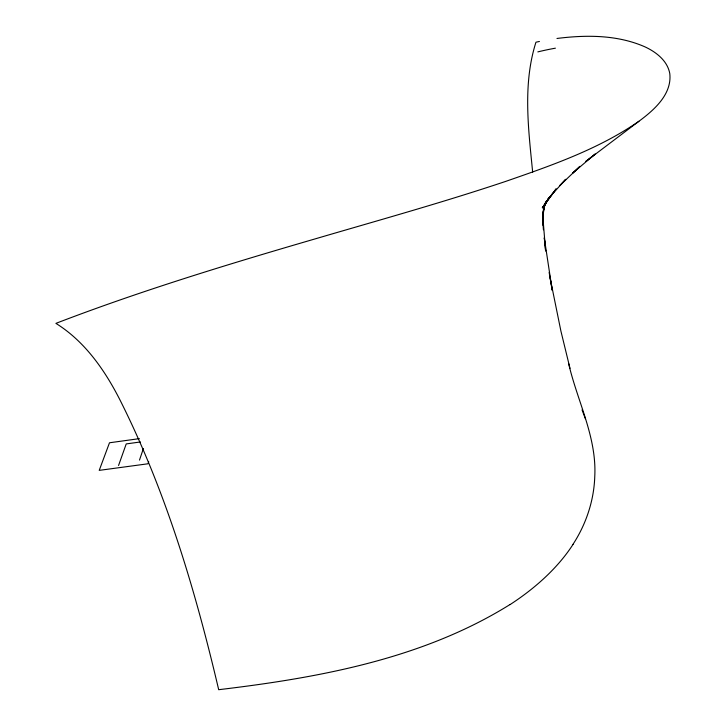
<?xml version="1.0" encoding="UTF-8"?>
<svg xmlns="http://www.w3.org/2000/svg" width="726" height="726" viewBox="0 0 726 726"><rect width="100%" height="100%" fill="white"/><g stroke="black" fill="none" stroke-linecap="round" stroke-linejoin="round"><path stroke-width="1.09" d="M544.337 205.095L542.54 220.132L543.647 208.834L542.894 225.142L543.202 213.335L543.475 229.788L542.885 217.437L545.625 251.033L544.264 237.792L552.214 290.3L549.146 272.459M544.282 205.104L542.649 214.878L545.026 203.28M544.4 205.376L543.411 209.578L546.605 200.576M148.712 461.663L148.013 463.778L99.217 470.375L109.49 442.778L139.374 438.64M139.492 460.093L143.394 448.55M118.556 465.493L126.224 443.922L140.417 441.962M545.952 201.719L543.366 207.954L548.929 197.844L542.358 207.808L555.98 189.059M572.968 544.364C586.1 524.226 593.986 500.595 594.766 476.519C596.89 437.07 577.243 401.024 568.639 363.554M542.358 207.808L556.071 188.914M553.067 193.034L548.076 198.906L565.708 179.295L559.791 185.584L579.929 166.372L572.614 173.151L595.202 154.03L585.891 161.372L638.944 121.26C654.008 110.089 672.158 94.326 669.78 73.544C667.457 60.73 656.15 52.045 644.978 46.863C617.463 34.739 586.309 34.766 556.969 38.469M638.944 121.26C598.578 149.202 551.669 165.428 505.65 181.409C442.869 202.436 379.054 220.15 315.538 238.772C228.136 264.228 140.926 290.718 55.902 323.369C84.615 341.229 104.48 369.679 119.645 399.291C165.846 490.939 195.294 590.084 218.689 689.7C319.15 677.703 422.822 658.881 509.97 604.558M539.436 41.464L535.96 42.199C522.593 84.225 528.437 129.137 532.666 172.098M582.043 409.863L585.374 418.711M569.992 368.381L560.899 331.029L549.745 276.216M573.05 544.373A219.161 128.094 -14.4 0 1 510.033 604.613M537.839 51.891A2271.826 713.685 -78.6 0 1 555.408 48.179"/></g></svg>
